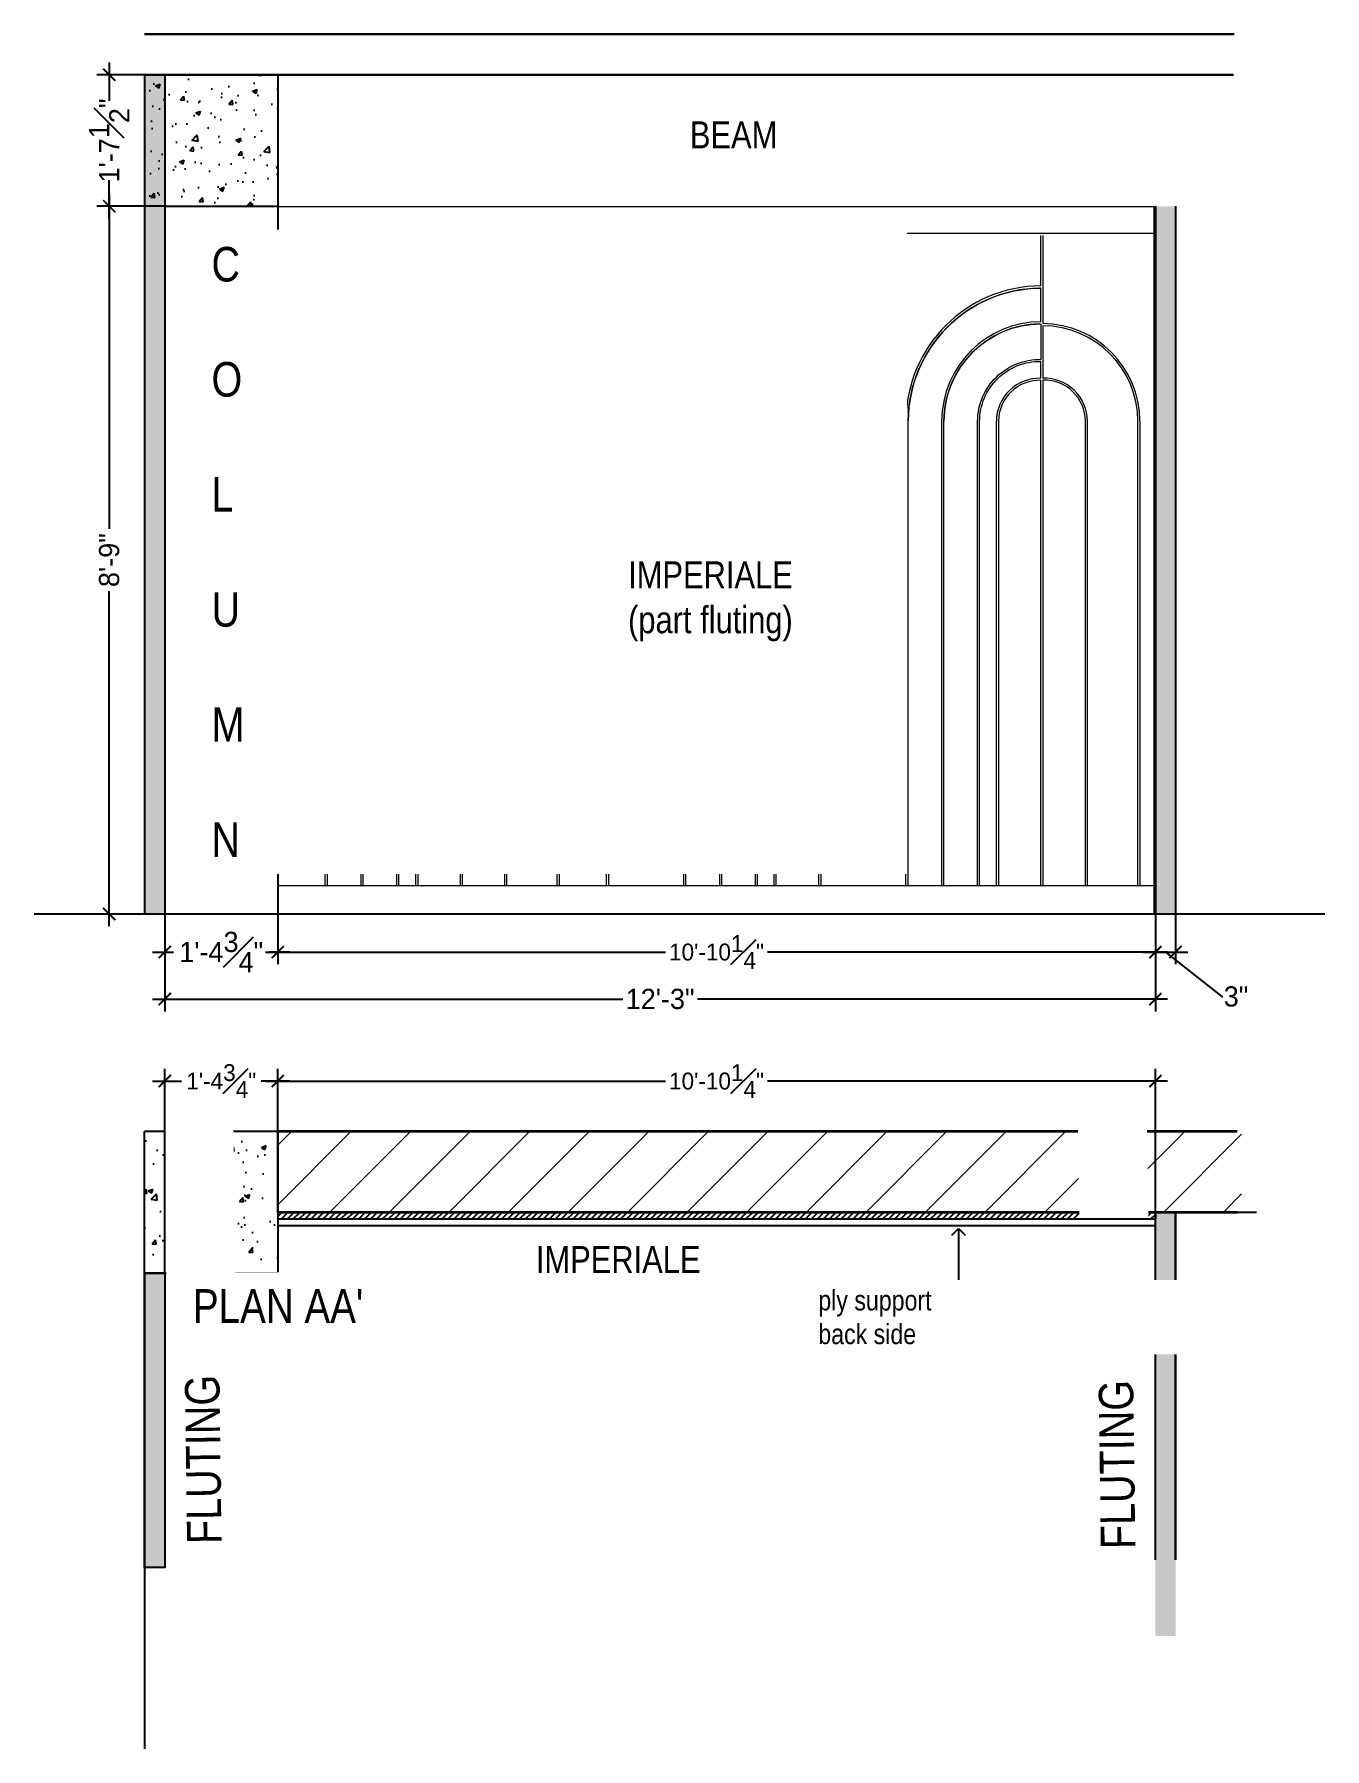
# Model space of a CAD drawing. Header units: inches. Extents: x -137722 to 81594, y -22256 to -1207.
# Drawn here: x -64793.3 to -64601.8, y -2205 to -1950.7 of the extents above; entities that cross this region are included whole.
import ezdxf

# ---------------------------------------------------------------- set-up
doc = ezdxf.new("R2010")
doc.units = ezdxf.units.IN
doc.header["$LTSCALE"] = 0.05
doc.header["$MEASUREMENT"] = 0
doc.header["$PDMODE"] = 3
doc.header["$PDSIZE"] = -4
doc.linetypes.add('DASHED2', pattern=[0.375, 0.25, -0.125])
doc.layers.get('Defpoints').update_dxf_attribs({"linetype": 'DASHED2'})
for name, color, linetype in [('00 floor', 7, 'Continuous'), ('beam', 7, 'Continuous'), ('Civil Dimension - Text', 7, 'Continuous'), ('slab', 7, 'Continuous'), ('text', 176, 'Continuous'), ('Vector Graphics', 7, 'Continuous')]:
    doc.layers.add(name, color=color, linetype=linetype)
doc.layers.add('FURNITURE', color=36, linetype='Continuous', lineweight=18)
doc.layers.add('WALL', color=7, linetype='Continuous', lineweight=35)
doc.styles.add('4MMOF3-8', font='ARIALN.TTF', dxfattribs={"height": 5.12})
doc.styles.add('9-128OF1-4', font='stylu.ttf')
doc.styles.add('ARIAL1', font='romans.shx', dxfattribs={"width": 0.85})
doc.dimstyles.new('DIM 1-4', dxfattribs={"dimtxt": 3.0792, "dimasz": 1.82, "dimexe": 1.82, "dimexo": 0, "dimgap": 0.09, "dimtad": 0, "dimzin": 0, "dimdsep": 46, "dimlunit": 4, "dimtxsty": '9-128OF1-4', "dimblk": 'ARCHTICK', "dimcen": 1.8125, "dimdle": 1.82, "dimclrd": 8, "dimclre": 8, "dimadec": 0, "dimazin": 0, "dimtfac": 1, "dimtofl": 0, "dimtmove": 0, "dimatfit": 3, "dimldrblk": 'OPEN90', "dimfxl": 1, "dimtolj": 1, "dimtzin": 0, "dimlwd": -1, "dimarcsym": 0})

# ---------------------------------------------------------------- blocks, each defined once
blk = doc.blocks.new('_ArchTick')
at = {"color": 0, "const_width": 0.15}
blk.add_lwpolyline([(-0.5, -0.5), (0.5, 0.5)], dxfattribs=at)
blk = doc.blocks.new('*D299')
at = {"layer": 'Civil Dimension - Text', "color": 8, "lineweight": -2, "ltscale": 50, "transparency": 16777216}
for p, q in [((-64773.91, -2081.19), (-64773.91, -2088.64)), ((-64757.16, -2081.19), (-64757.16, -2088.64))]:
    blk.add_line(p, q, dxfattribs=at)
at = {"layer": 'Civil Dimension - Text', "color": 8, "ltscale": 50, "transparency": 16777216}
for p, q in [((-64775.73, -2086.82), (-64772.62, -2086.82)), ((-64755.34, -2086.82), (-64758.45, -2086.82))]:
    blk.add_line(p, q, dxfattribs=at)
at = {"layer": 'Defpoints', "color": 0, "ltscale": 50, "transparency": 16777216}
for p in [(-64773.91, -2081.19), (-64757.16, -2081.19), (-64757.16, -2086.82)]:
    blk.add_point(p, dxfattribs=at)
at = {"layer": 'Civil Dimension - Text', "color": 8, "ltscale": 50, "transparency": 16777216, "xscale": 1.82, "yscale": 1.82, "zscale": 1.82, "rotation": 180}
blk.add_blockref('_ArchTick', (-64773.91, -2086.82), dxfattribs=at)
at = {"layer": 'Civil Dimension - Text', "color": 8, "ltscale": 50, "transparency": 16777216, "xscale": 1.82, "yscale": 1.82, "zscale": 1.82}
blk.add_blockref('_ArchTick', (-64757.16, -2086.82), dxfattribs=at)
at = {"layer": 'Civil Dimension - Text', "color": 0, "ltscale": 50, "transparency": 16777216, "insert": (-64765.54, -2086.82), "char_height": 3, "attachment_point": 5, "style": '9-128OF1-4'}
blk.add_mtext('\\A1;1\'-4{\\H1x;\\S3#4;}"', dxfattribs=at)
blk = doc.blocks.new('_Open90')
at = {"color": 0, "linetype": 'ByBlock', "lineweight": -2}
for p, q in [((0, 0), (-1, 0)), ((-0.5, 0.5), (0, 0)), ((0, 0), (-0.5, -0.5))]:
    blk.add_line(p, q, dxfattribs=at)
blk = doc.blocks.new('*D300')
at = {"layer": 'Civil Dimension - Text', "color": 8, "lineweight": -2, "ltscale": 50, "transparency": 16777216}
for p, q in [((-64757.16, -2081.19), (-64757.16, -2088.64)), ((-64626.91, -2081.19), (-64626.91, -2088.64))]:
    blk.add_line(p, q, dxfattribs=at)
at = {"layer": 'Civil Dimension - Text', "color": 8, "ltscale": 50, "transparency": 16777216}
for p, q in [((-64758.98, -2086.82), (-64699.59, -2086.82)), ((-64625.09, -2086.82), (-64684.49, -2086.82))]:
    blk.add_line(p, q, dxfattribs=at)
at = {"layer": 'Defpoints', "color": 0, "ltscale": 50, "transparency": 16777216}
for p in [(-64757.16, -2081.19), (-64626.91, -2081.19), (-64626.91, -2086.82)]:
    blk.add_point(p, dxfattribs=at)
at = {"layer": 'Civil Dimension - Text', "color": 8, "ltscale": 50, "transparency": 16777216, "xscale": 1.82, "yscale": 1.82, "zscale": 1.82, "rotation": 180}
blk.add_blockref('_ArchTick', (-64757.16, -2086.82), dxfattribs=at)
at = {"layer": 'Civil Dimension - Text', "color": 8, "ltscale": 50, "transparency": 16777216, "xscale": 1.82, "yscale": 1.82, "zscale": 1.82}
blk.add_blockref('_ArchTick', (-64626.91, -2086.82), dxfattribs=at)
at = {"layer": 'Civil Dimension - Text', "color": 0, "ltscale": 50, "transparency": 16777216, "insert": (-64692.04, -2086.82), "char_height": 2.5, "attachment_point": 5, "style": '9-128OF1-4'}
blk.add_mtext('\\A1;10\'-10{\\H1x;\\S1#4;}"', dxfattribs=at)
blk = doc.blocks.new('*D301')
at = {"layer": 'Civil Dimension - Text', "color": 8, "lineweight": -2, "ltscale": 50, "transparency": 16777216}
for p, q in [((-64626.91, -2081.19), (-64626.91, -2088.64)), ((-64623.91, -2081.19), (-64623.91, -2088.64))]:
    blk.add_line(p, q, dxfattribs=at)
at = {"layer": 'Civil Dimension - Text', "color": 8, "ltscale": 50, "transparency": 16777216}
for p, q in [((-64628.73, -2086.82), (-64622.09, -2086.82)), ((-64625.41, -2086.82), (-64617.07, -2093.43)), ((-64617.07, -2093.43), (-64616.89, -2093.43))]:
    blk.add_line(p, q, dxfattribs=at)
at = {"layer": 'Defpoints', "color": 0, "ltscale": 50, "transparency": 16777216}
for p in [(-64626.91, -2081.19), (-64623.91, -2081.19), (-64623.91, -2086.82)]:
    blk.add_point(p, dxfattribs=at)
at = {"layer": 'Civil Dimension - Text', "color": 8, "ltscale": 50, "transparency": 16777216, "xscale": 1.82, "yscale": 1.82, "zscale": 1.82, "rotation": 180}
blk.add_blockref('_ArchTick', (-64626.91, -2086.82), dxfattribs=at)
at = {"layer": 'Civil Dimension - Text', "color": 8, "ltscale": 50, "transparency": 16777216, "xscale": 1.82, "yscale": 1.82, "zscale": 1.82}
blk.add_blockref('_ArchTick', (-64623.91, -2086.82), dxfattribs=at)
at = {"layer": 'Civil Dimension - Text', "color": 0, "ltscale": 50, "transparency": 16777216, "insert": (-64614.94, -2093.43), "char_height": 3, "attachment_point": 5, "style": '9-128OF1-4'}
blk.add_mtext('\\A1;3"', dxfattribs=at)
blk = doc.blocks.new('*D302')
at = {"layer": 'Civil Dimension - Text', "color": 8, "lineweight": -2, "ltscale": 50, "transparency": 16777216}
for p, q in [((-64773.91, -2083.23), (-64773.91, -2095.62)), ((-64626.91, -2083.23), (-64626.91, -2095.62))]:
    blk.add_line(p, q, dxfattribs=at)
at = {"layer": 'Civil Dimension - Text', "color": 8, "ltscale": 50, "transparency": 16777216}
for p, q in [((-64775.73, -2093.8), (-64705.95, -2093.8)), ((-64625.09, -2093.8), (-64694.88, -2093.8))]:
    blk.add_line(p, q, dxfattribs=at)
at = {"layer": 'Defpoints', "color": 0, "ltscale": 50, "transparency": 16777216}
for p in [(-64773.91, -2083.23), (-64626.91, -2083.23), (-64626.91, -2093.8)]:
    blk.add_point(p, dxfattribs=at)
at = {"layer": 'Civil Dimension - Text', "color": 8, "ltscale": 50, "transparency": 16777216, "xscale": 1.82, "yscale": 1.82, "zscale": 1.82, "rotation": 180}
blk.add_blockref('_ArchTick', (-64773.91, -2093.8), dxfattribs=at)
at = {"layer": 'Civil Dimension - Text', "color": 8, "ltscale": 50, "transparency": 16777216, "xscale": 1.82, "yscale": 1.82, "zscale": 1.82}
blk.add_blockref('_ArchTick', (-64626.91, -2093.8), dxfattribs=at)
at = {"layer": 'Civil Dimension - Text', "color": 0, "ltscale": 50, "transparency": 16777216, "insert": (-64700.41, -2093.8), "char_height": 3, "attachment_point": 5, "style": '9-128OF1-4'}
blk.add_mtext('\\A1;12\'-3"', dxfattribs=at)
blk = doc.blocks.new('imperiale')
at = {"layer": 'FURNITURE', "color": 240, "lineweight": 18, "true_color": 0xed1f24}
for p, q in [((-64777.31, -3609.78), (-64647.27, -3609.78)), ((-64777.31, -3714.74), (-64777.31, -3609.78)), ((-64647.27, -3609.78), (-64647.27, -3714.74)), ((-64777.31, -3613.76), (-64647.27, -3613.76)), ((-64728.54, -3614.06), (-64777.31, -3614.06)), ((-64750.22, -3621.55), (-64750.22, -3614.06)), ((-64749.93, -3614.06), (-64749.93, -3710.49)), ((-64728.24, -3614.06), (-64696.72, -3614.06)), ((-64664.04, -3621.55), (-64664.04, -3614.06)), ((-64663.75, -3614.06), (-64663.75, -3627.16)), ((-64663.75, -3627.46), (-64663.75, -3635.26)), ((-64750.22, -3632.77), (-64750.22, -3635.27)), ((-64664.04, -3635.26), (-64664.04, -3632.76)), ((-64750.22, -3635.56), (-64750.22, -3710.49)), ((-64664.04, -3710.49), (-64664.04, -3635.56)), ((-64663.75, -3635.56), (-64663.75, -3710.49)), ((-64770.26, -3710.49), (-64770.26, -3641.57)), ((-64769.92, -3710.49), (-64769.92, -3641.57)), ((-64764.96, -3641.62), (-64764.96, -3710.49)), ((-64764.63, -3710.49), (-64764.63, -3641.62)), ((-64756.83, -3710.49), (-64756.83, -3641.62)), ((-64756.53, -3641.62), (-64756.53, -3710.49)), ((-64743.62, -3710.49), (-64743.62, -3641.62)), ((-64743.32, -3710.49), (-64743.32, -3641.62)), ((-64735.83, -3710.49), (-64735.83, -3641.62)), ((-64735.49, -3710.49), (-64735.49, -3641.62)), ((-64717.04, -3710.49), (-64717.04, -3641.57)), ((-64716.75, -3710.49), (-64716.75, -3641.57)), ((-64711.75, -3641.62), (-64711.75, -3710.49)), ((-64711.41, -3710.49), (-64711.41, -3641.62)), ((-64703.67, -3641.63), (-64703.67, -3710.49)), ((-64703.33, -3710.49), (-64703.33, -3641.63)), ((-64684.08, -3710.49), (-64684.08, -3641.57)), ((-64683.74, -3710.49), (-64683.74, -3641.57)), ((-64678.79, -3641.62), (-64678.79, -3710.49)), ((-64678.45, -3710.49), (-64678.45, -3641.62)), ((-64670.65, -3710.49), (-64670.65, -3641.62)), ((-64670.35, -3641.62), (-64670.35, -3710.49)), ((-64657.44, -3710.49), (-64657.44, -3641.62)), ((-64657.14, -3710.49), (-64657.14, -3641.62)), ((-64649.65, -3710.49), (-64649.65, -3641.62)), ((-64649.31, -3710.49), (-64649.31, -3641.62)), ((-64777.31, -3710.49), (-64647.27, -3710.49)), ((-64777.31, -3714.74), (-64647.27, -3714.74))]:
    blk.add_line(p, q, dxfattribs=at)
at = {"layer": 'FURNITURE', "color": 219, "lineweight": 18, "true_color": 0x642165}
for p, q in [((-64728.54, -3710.49), (-64728.54, -3614.06)), ((-64728.24, -3614.06), (-64728.24, -3710.49)), ((-64696.72, -3614.06), (-64696.72, -3710.49)), ((-64697.02, -3710.49), (-64697.02, -3635.56))]:
    blk.add_line(p, q, dxfattribs=at)
at = {"layer": 'FURNITURE', "color": 240, "lineweight": 18, "true_color": 0xed1f24}
for points in [[(-64750.22, -3626.88), (-64750.22, -3626.88), (-64750.22, -3621.89), (-64750.43, -3621.89, 0.40777), (-64769.92, -3641.56, -0.410988), (-64750.22, -3621.89)], [(-64664.04, -3626.88), (-64664.04, -3626.88), (-64664.04, -3621.89), (-64664.26, -3621.89, 0.40777), (-64683.74, -3641.56, -0.410988), (-64664.04, -3621.89)], [(-64750.43, -3627.18, 0.406624), (-64764.63, -3641.61, -0.410831), (-64750.22, -3627.18), (-64750.22, -3632.47)], [(-64664.26, -3627.18, 0.406624), (-64678.45, -3641.61, -0.410831), (-64664.04, -3627.18), (-64664.04, -3632.47)], [(-64759.62, -3710.5), (-64759.62, -3641.62, -0.418854), (-64750.22, -3632.47)], [(-64759.32, -3710.5), (-64759.32, -3641.62, -0.419041), (-64750.22, -3632.77)], [(-64706.42, -3710.5), (-64706.42, -3641.62, -0.418854), (-64697.02, -3632.47)], [(-64706.12, -3710.5), (-64706.12, -3641.62, -0.419041), (-64697.02, -3632.77)], [(-64673.44, -3710.5), (-64673.44, -3641.62, -0.418854), (-64664.04, -3632.47)], [(-64673.15, -3710.5), (-64673.15, -3641.62, -0.419041), (-64664.04, -3632.77)]]:
    blk.add_lwpolyline(points, format="xyb", dxfattribs=at)
for centre, radius, start, end in [((-64750.13, -3641.68), 20.13, 90.2714, 179.6594), ((-64696.93, -3641.68), 20.13, 90.2714, 179.6594), ((-64696.93, -3641.68), 19.88, 90.2714, 179.6594), ((-64663.95, -3641.68), 20.13, 90.2714, 179.6594), ((-64750.17, -3641.68), 14.8, 90.2053, 179.7363), ((-64750.03, -3641.66), 14.5, 0.2747, 89.5824), ((-64750.03, -3641.66), 14.2, 0.2747, 89.5736), ((-64696.97, -3641.68), 14.8, 90.2053, 179.7363), ((-64696.92, -3641.68), 14.5, 90.3824, 179.7198), ((-64663.99, -3641.68), 14.8, 90.2053, 179.7363), ((-64663.85, -3641.66), 14.5, 0.2747, 89.5824), ((-64663.85, -3641.66), 14.2, 0.2747, 89.5736), ((-64750.43, -3641.66), 6.4, 88.1271, 179.7499), ((-64750.43, -3641.66), 6.1, 88.036, 179.7468), ((-64749.74, -3641.66), 6.41, 0.412, 91.6086), ((-64749.74, -3641.66), 6.12, 0.423, 91.6865), ((-64697.23, -3641.66), 6.4, 88.1271, 179.7499), ((-64697.23, -3641.66), 6.1, 88.036, 179.7468), ((-64664.25, -3641.66), 6.4, 88.1271, 179.7499), ((-64664.25, -3641.66), 6.1, 88.036, 179.7468), ((-64663.56, -3641.66), 6.41, 0.412, 91.6086), ((-64663.56, -3641.66), 6.12, 0.423, 91.6865)]:
    blk.add_arc(centre, radius, start, end, dxfattribs=at)
at = {"layer": 'text', "ltscale": 50, "insert": (-64700.87, -3668.35), "char_height": 4, "width": 66.2811, "attachment_point": 6, "style": '4MMOF3-8', "bg_fill": 2}
blk.add_mtext('IMPERIALE\\P(part fluting)', dxfattribs=at)
blk = doc.blocks.new('*D298')
at = {"layer": 'Civil Dimension - Text', "color": 8, "ltscale": 50, "transparency": 16777216}
for p, q in [((-64782.17, -1974.37), (-64782.17, -2024.07)), ((-64782.17, -2083.01), (-64782.17, -2033.31))]:
    blk.add_line(p, q, dxfattribs=at)
at = {"layer": 'Civil Dimension - Text', "color": 8, "lineweight": -2, "ltscale": 50, "transparency": 16777216}
for p, q in [((-64773.91, -1976.19), (-64783.99, -1976.19)), ((-64768.33, -2081.19), (-64783.99, -2081.19))]:
    blk.add_line(p, q, dxfattribs=at)
at = {"layer": 'Defpoints', "color": 0, "ltscale": 50, "transparency": 16777216}
for p in [(-64773.91, -1976.19), (-64782.17, -2081.19), (-64768.33, -2081.19)]:
    blk.add_point(p, dxfattribs=at)
at = {"layer": 'Civil Dimension - Text', "color": 8, "ltscale": 50, "transparency": 16777216, "xscale": 1.82, "yscale": 1.82, "zscale": 1.82}
for p, rotation in [((-64782.17, -1976.19), 90), ((-64782.17, -2081.19), 270)]:
    blk.add_blockref('_ArchTick', p, dxfattribs=dict(at, rotation=rotation))
at = {"layer": 'Civil Dimension - Text', "color": 0, "ltscale": 50, "transparency": 16777216, "insert": (-64782.17, -2028.69), "char_height": 3, "attachment_point": 5, "rotation": 90, "style": '9-128OF1-4'}
blk.add_mtext('\\A1;8\'-9"', dxfattribs=at)
blk = doc.blocks.new('*D297')
at = {"layer": 'Civil Dimension - Text', "color": 8, "ltscale": 50, "transparency": 16777216}
for p, q in [((-64782.17, -1954.87), (-64782.17, -1960.57)), ((-64782.17, -1978.01), (-64782.17, -1972.31))]:
    blk.add_line(p, q, dxfattribs=at)
at = {"layer": 'Civil Dimension - Text', "color": 8, "lineweight": -2, "ltscale": 50, "transparency": 16777216}
for p, q in [((-64767.05, -1956.69), (-64783.99, -1956.69)), ((-64773.91, -1976.19), (-64783.99, -1976.19))]:
    blk.add_line(p, q, dxfattribs=at)
at = {"layer": 'Defpoints', "color": 0, "ltscale": 50, "transparency": 16777216}
for p in [(-64782.17, -1956.69), (-64767.05, -1956.69), (-64773.91, -1976.19)]:
    blk.add_point(p, dxfattribs=at)
at = {"layer": 'Civil Dimension - Text', "color": 8, "ltscale": 50, "transparency": 16777216, "xscale": 1.82, "yscale": 1.82, "zscale": 1.82}
for p, rotation in [((-64782.17, -1956.69), 90), ((-64782.17, -1976.19), 270)]:
    blk.add_blockref('_ArchTick', p, dxfattribs=dict(at, rotation=rotation))
at = {"layer": 'Civil Dimension - Text', "color": 0, "ltscale": 50, "transparency": 16777216, "insert": (-64782.17, -1966.44), "char_height": 3, "attachment_point": 5, "rotation": 90, "style": '9-128OF1-4'}
blk.add_mtext('\\A1;1\'-7{\\H1x;\\S1#2;}"', dxfattribs=at)
blk = doc.blocks.new('*D303')
at = {"layer": 'Civil Dimension - Text', "color": 8, "lineweight": -2, "ltscale": 50, "transparency": 16777216}
for p, q in [((-64757.16, -2125.45), (-64757.16, -2104.14)), ((-64626.91, -2125.45), (-64626.91, -2104.14))]:
    blk.add_line(p, q, dxfattribs=at)
at = {"layer": 'Civil Dimension - Text', "color": 8, "ltscale": 50, "transparency": 16777216}
for p, q in [((-64758.98, -2105.96), (-64699.59, -2105.96)), ((-64625.09, -2105.96), (-64684.49, -2105.96))]:
    blk.add_line(p, q, dxfattribs=at)
at = {"layer": 'Defpoints', "color": 0, "ltscale": 50, "transparency": 16777216}
for p in [(-64626.91, -2105.96), (-64757.16, -2125.45), (-64626.91, -2125.45)]:
    blk.add_point(p, dxfattribs=at)
at = {"layer": 'Civil Dimension - Text', "color": 8, "ltscale": 50, "transparency": 16777216, "xscale": 1.82, "yscale": 1.82, "zscale": 1.82, "rotation": 180}
blk.add_blockref('_ArchTick', (-64757.16, -2105.96), dxfattribs=at)
at = {"layer": 'Civil Dimension - Text', "color": 8, "ltscale": 50, "transparency": 16777216, "xscale": 1.82, "yscale": 1.82, "zscale": 1.82}
blk.add_blockref('_ArchTick', (-64626.91, -2105.96), dxfattribs=at)
at = {"layer": 'Civil Dimension - Text', "color": 0, "ltscale": 50, "transparency": 16777216, "insert": (-64692.04, -2105.96), "char_height": 2.5, "attachment_point": 5, "style": '9-128OF1-4'}
blk.add_mtext('\\A1;10\'-10{\\H1x;\\S1#4;}"', dxfattribs=at)
blk = doc.blocks.new('*D304')
at = {"layer": 'Civil Dimension - Text', "color": 8, "lineweight": -2, "ltscale": 50, "transparency": 16777216}
for p, q in [((-64773.91, -2134.45), (-64773.91, -2104.14)), ((-64757.16, -2125.45), (-64757.16, -2104.14))]:
    blk.add_line(p, q, dxfattribs=at)
at = {"layer": 'Civil Dimension - Text', "color": 8, "ltscale": 50, "transparency": 16777216}
for p, q in [((-64775.73, -2105.96), (-64771.46, -2105.96)), ((-64755.34, -2105.96), (-64759.62, -2105.96))]:
    blk.add_line(p, q, dxfattribs=at)
at = {"layer": 'Defpoints', "color": 0, "ltscale": 50, "transparency": 16777216}
for p in [(-64773.91, -2105.96), (-64757.16, -2125.45), (-64773.91, -2134.45)]:
    blk.add_point(p, dxfattribs=at)
at = {"layer": 'Civil Dimension - Text', "color": 8, "ltscale": 50, "transparency": 16777216, "xscale": 1.82, "yscale": 1.82, "zscale": 1.82, "rotation": 180}
blk.add_blockref('_ArchTick', (-64773.91, -2105.96), dxfattribs=at)
at = {"layer": 'Civil Dimension - Text', "color": 8, "ltscale": 50, "transparency": 16777216, "xscale": 1.82, "yscale": 1.82, "zscale": 1.82}
blk.add_blockref('_ArchTick', (-64757.16, -2105.96), dxfattribs=at)
at = {"layer": 'Civil Dimension - Text', "color": 0, "ltscale": 50, "transparency": 16777216, "insert": (-64765.54, -2105.96), "char_height": 2.5, "attachment_point": 5, "style": '9-128OF1-4'}
blk.add_mtext('\\A1;1\'-4{\\H1x;\\S3#4;}"', dxfattribs=at)

msp = doc.modelspace()

# ---------------------------------------------------------------- hatches: boundary and pattern name
at = {"ltscale": 50}
h = msp.add_hatch(dxfattribs=at)
h.set_pattern_fill('ANSI31', color=256, scale=5)
h.paths.add_polyline_path([(-64626.9125, -2125.4467), (-64757.1625, -2125.4467), (-64757.1625, -2126.4467), (-64626.9125, -2126.4467)])
at = {"layer": '00 floor'}
h = msp.add_hatch(color=45, dxfattribs=at)
h.dxf.hatch_style = 1
h.paths.add_polyline_path([(-64773.9125, -2134.4467), (-64776.9125, -2134.4467), (-64776.9125, -2178.1395), (-64773.9125, -2178.1395)])
at = {"layer": 'Civil Dimension - Text', "ltscale": 50, "true_color": 0xb3691e}
h = msp.add_hatch(color=32, dxfattribs=at)
h.dxf.hatch_style = 1
h.paths.add_polyline_path([(-64773.9141, -1956.6898), (-64776.9141, -1956.6898), (-64776.9141, -2081.1749), (-64773.9141, -2081.1749)])
at = {"layer": 'Civil Dimension - Text', "ltscale": 50, "true_color": 0x939598}
h = msp.add_hatch(dxfattribs=at)
h.set_pattern_fill('AR-CONC', color=252)
h.set_pattern_definition([(50, (-196, 1300.172), (7.1726018, -0.62752135), [0.75, -8.25]), (355, (-196, 1300.172), (-1.3875133, 7.5219213), [0.6, -6.6]), (100.451444, (-195.402, 1300.12), (5.7850885, 6.8943999), [0.6374019, -7.0114211]), (46.1842, (-196, 1302.172), (10.6724133, -1.6551928), [1.125, -12.375]), (96.635635, (-195.111, 1302.034), (9.3466195, 9.741186), [0.9561034, -10.5171376]), (351.184164, (-196, 1302.172), (9.3466195, 9.741186), [0.9, -9.9]), (21, (-195, 1301.672), (5.9690705, -4.0261889), [0.75, -8.25]), (326, (-195, 1301.672), (2.4331533, 7.25150045), [0.6, -6.6]), (71.451445, (-194.5026, 1301.3365), (8.4022238, 3.2253115), [0.6374019, -7.0114211]), (37.5, (-196, 1300.172), (0.12159855, 3.32893854), [0, -6.52, 0, -6.7, 0, -6.625]), (7.5, (-196, 1300.172), (2.63069537, 3.94411712), [0, -3.82, 0, -6.37, 0, -2.525]), (327.5, (-198.23, 1300.172), (5.33822436, -0.22554872), [0, -2.5, 0, -7.8, 0, -10.35]), (317.5, (-199.23, 1300.172), (5.8318617, 1.00104982), [0, -3.25, 0, -5.18, 0, -7.35])])
h.paths.add_polyline_path([(-64757.1625, -1956.6898), (-64776.6625, -1956.6898), (-64776.6625, -1976.1898), (-64757.1625, -1976.1898)])
at = {"layer": 'Civil Dimension - Text', "ltscale": 50, "true_color": 0xb3691e}
h = msp.add_hatch(color=32, dxfattribs=at)
h.dxf.hatch_style = 1
h.paths.add_polyline_path([(-64623.9125, -1976.1898), (-64626.9125, -1976.1898), (-64626.9125, -2081.1898), (-64623.9125, -2081.1898)])
at = {"layer": 'Civil Dimension - Text', "ltscale": 50, "true_color": 0x939598}
h = msp.add_hatch(dxfattribs=at)
h.set_pattern_fill('AR-CONC', color=252)
h.set_pattern_definition([(50, (796.1207, 1391.172), (7.1726018, -0.62752135), [0.75, -8.25]), (355, (796.121, 1391.172), (-1.3875133, 7.5219213), [0.6, -6.6]), (100.451444, (796.7184, 1391.12), (5.7850885, 6.8943999), [0.6374019, -7.0114211]), (46.1842, (796.121, 1393.172), (10.6724133, -1.6551928), [1.125, -12.375]), (96.635635, (797.01, 1393.034), (9.3466195, 9.741186), [0.9561034, -10.5171376]), (351.184164, (796.121, 1393.172), (9.3466195, 9.741186), [0.9, -9.9]), (21, (797.1207, 1392.672), (5.9690705, -4.0261889), [0.75, -8.25]), (326, (797.121, 1392.672), (2.4331533, 7.25150045), [0.6, -6.6]), (71.451445, (797.618, 1392.3365), (8.4022238, 3.2253115), [0.6374019, -7.0114211]), (37.5, (796.1207, 1391.172), (0.12159855, 3.32893854), [0, -6.52, 0, -6.7, 0, -6.625]), (7.5, (796.1207, 1391.172), (2.63069537, 3.94411712), [0, -3.82, 0, -6.37, 0, -2.525]), (327.5, (793.8907, 1391.172), (5.33822436, -0.22554872), [0, -2.5, 0, -7.8, 0, -10.35]), (317.5, (792.8907, 1391.172), (5.8318617, 1.00104982), [0, -3.25, 0, -5.18, 0, -7.35])])
h.paths.add_polyline_path([(-64757.1625, -2113.4467), (-64776.9125, -2113.4467), (-64776.9125, -2132.6967), (-64757.1625, -2132.6967)])
at = {"layer": 'Civil Dimension - Text', "ltscale": 50, "true_color": 0xb3691e}
h = msp.add_hatch(color=32, dxfattribs=at)
h.dxf.hatch_style = 1
h.paths.add_polyline_path([(-64623.9125, -2125.4467), (-64626.9125, -2125.4467), (-64626.9125, -2188.2789), (-64623.9125, -2188.2789)])
at = {"layer": 'FURNITURE', "ltscale": 50}
h = msp.add_hatch(dxfattribs=at)
h.set_pattern_fill('ANSI31', color=256, scale=50)
h.set_pattern_definition([(45, (0, 1300.172), (-4.4194174, 4.4194174), [])])
h.paths.add_polyline_path([(-64614.1254, -2113.4467), (-64757.1625, -2113.4467), (-64757.1625, -2125.4467), (-64614.1254, -2125.4467)])

# ---------------------------------------------------------------- linework, layer by layer
at = {"layer": '00 floor'}
for p, q in [((-64626.9125, -2176.9966), (-64626.9125, -2125.4467)), ((-64623.9125, -2176.9966), (-64623.9125, -2125.4467)), ((-64611.9125, -2125.4467), (-64623.9125, -2125.4467))]:
    msp.add_line(p, q, dxfattribs=at)
msp.add_lwpolyline([(-64773.9125, -2134.4467), (-64773.9125, -2178.1395), (-64776.9125, -2178.1395), (-64776.9125, -2134.4467)], close=True, dxfattribs=at)
at = {"layer": 'beam', "color": 253, "ltscale": 15}
msp.add_line((-64776.9125, -2134.4467), (-64776.9125, -2204.9988), dxfattribs=at)
at = {"layer": 'Civil Dimension - Text', "ltscale": 50}
for p, q in [((-64776.9125, -1956.6898), (-64776.9125, -2081.1898)), ((-64773.9125, -1956.6898), (-64773.9125, -2081.1898)), ((-64757.1625, -1956.6898), (-64757.1625, -2081.1898)), ((-64626.9125, -1976.1898), (-64626.9125, -2081.1898)), ((-64623.9108, -1976.1898), (-64623.9108, -2081.1898)), ((-64623.9125, -2125.4467), (-64623.9125, -2176.9966))]:
    msp.add_line(p, q, dxfattribs=at)
at = {"layer": 'slab', "lineweight": 30, "ltscale": 50}
for p, q in [((-64776.9125, -1950.6898), (-64615.1977, -1950.6898)), ((-64776.9125, -1956.6898), (-64615.3293, -1956.6898))]:
    msp.add_line(p, q, dxfattribs=at)
at = {"layer": 'Vector Graphics', "color": 1, "linetype": 'Continuous', "ltscale": 3}
for p, q in [((-64776.9125, -2134.4467), (-64776.9125, -2113.4467)), ((-64757.1625, -2113.4467), (-64776.9125, -2113.4467)), ((-64757.1625, -2113.4467), (-64757.1625, -2134.4467)), ((-64757.1625, -2134.4467), (-64776.9125, -2134.4467))]:
    msp.add_line(p, q, dxfattribs=at)
at = {"layer": 'Vector Graphics', "linetype": 'Continuous', "ltscale": 3}
msp.add_line((-64776.9125, -2134.4467), (-64776.9125, -2176.1395), dxfattribs=at)
at = {"layer": 'WALL'}
for p, q in [((-64614.7513, -2113.4467), (-64757.1625, -2113.4467)), ((-64614.7513, -2125.4467), (-64757.1625, -2125.4467))]:
    msp.add_line(p, q, dxfattribs=at)

# ---------------------------------------------------------------- texts
at = {"layer": 'text', "ltscale": 50, "char_height": 4, "width": 66.281096, "attachment_point": 4, "style": '4MMOF3-8', "bg_fill": 2}
for s, insert in [('BEAM', (-64695.9926, -1965.6071)), ('IMPERIALE', (-64718.8576, -2132.4358))]:
    msp.add_mtext(s, dxfattribs=dict(at, insert=insert))

# ---------------------------------------------------------------- dimensions: what is measured, and where the dimension line sits
at = {"layer": 'Civil Dimension - Text', "ltscale": 50}
for base, p2, picture, middle in [((-64782.1683, -1956.6898), (-64767.0452, -1956.6898), '*D297', (-64782.1683, -1966.4398)), ((-64782.1683, -2081.1898), (-64768.3279, -2081.1898), '*D298', (-64782.1683, -2028.6898))]:
    dim = msp.add_linear_dim(base=base, p1=(-64773.9125, -1976.1898), p2=p2, angle=90, dimstyle='DIM 1-4', override={"dimtxt": 3, "dimdec": 3, "dimtdec": 3, "dimtmove": 1, "dimfxl": 0, "dimfrac": 1, "dimarcsym": 1}, dxfattribs=at)
    dim.commit()
    dim.dimension.update_dxf_attribs({"geometry": picture, "text_midpoint": middle})
for base, p1, p2, override, picture, middle in [((-64757.1625, -2086.8179), (-64773.9125, -2081.1898), (-64757.1625, -2081.1898), {"dimtxt": 3, "dimdec": 3, "dimtdec": 3, "dimtmove": 1, "dimfxl": 0, "dimfrac": 1, "dimarcsym": 1}, '*D299', (-64765.5375, -2086.8179)), ((-64626.9125, -2086.8179), (-64757.1625, -2081.1898), (-64626.9125, -2081.1898), {"dimtxt": 2.5, "dimdec": 3, "dimtdec": 3, "dimtmove": 1, "dimfxl": 0, "dimfrac": 1, "dimarcsym": 1}, '*D300', (-64692.0375, -2086.8179)), ((-64626.9125, -2093.8013), (-64773.9125, -2083.2287), (-64626.9125, -2083.2287), {"dimtxt": 3, "dimdec": 3, "dimtdec": 3, "dimtmove": 1, "dimfxl": 0, "dimfrac": 1, "dimarcsym": 1}, '*D302', (-64700.4125, -2093.8013))]:
    dim = msp.add_linear_dim(base=base, p1=p1, p2=p2, dimstyle='DIM 1-4', override=override, dxfattribs=at)
    dim.commit()
    dim.dimension.update_dxf_attribs({"geometry": picture, "text_midpoint": middle})
dim = msp.add_linear_dim(base=(-64623.9108, -2086.8179), p1=(-64626.9125, -2081.1898), p2=(-64623.9108, -2081.1898), dimstyle='DIM 1-4', override={"dimtxt": 3, "dimdec": 3, "dimtdec": 3, "dimtmove": 1, "dimfxl": 0, "dimfrac": 1, "dimarcsym": 1}, dxfattribs=at)
dim.commit()
dim.dimension.update_dxf_attribs({"geometry": '*D301', "text_midpoint": (-64616.8012, -2093.4343), "dimtype": 160})

# ---------------------------------------------------------------- next in the draw order: block references
at = {"layer": 'FURNITURE'}
msp.add_blockref('imperiale', (20.1491, 1633.5469), dxfattribs=at)

# ---------------------------------------------------------------- next in the draw order: texts
at = {"layer": 'text', "ltscale": 50, "insert": (-64632.4048, -2175.3879), "char_height": 5.12, "width": 66.281096, "attachment_point": 4, "rotation": 90.748841, "style": '4MMOF3-8', "bg_fill": 2}
msp.add_mtext('FLUTING ', dxfattribs=at)
at = {"layer": 'text', "ltscale": 50, "insert": (-64769.7466, -2139.3311), "char_height": 5, "width": 66.281096, "attachment_point": 4, "style": '4MMOF3-8', "bg_fill": 2}
msp.add_mtext("PLAN AA'", dxfattribs=at)

# ---------------------------------------------------------------- next in the draw order: leaders
at = {"layer": 'Civil Dimension - Text', "ltscale": 50}
msp.add_leader([(-64656.1147, -2127.814), (-64656.1147, -2141.1347), (-64664.9471, -2141.1347)], dimstyle='DIM 1-4', override={"dimtxt": 75, "dimasz": 2, "dimdec": 1, "dimlunit": 2, "dimtxsty": 'ARIAL1', "dimclrt": 256, "dimtdec": 1, "dimfxl": 0, "dimarcsym": 1}, dxfattribs=at)

# ---------------------------------------------------------------- next in the draw order: linework, layer by layer
at = {"ltscale": 50}
for p, q in [((-64757.1625, -1976.2292), (-64773.9125, -1976.2292)), ((-64601.7775, -2081.1898), (-64793.2909, -2081.1898)), ((-64626.9125, -2125.4467), (-64626.9125, -2126.4467)), ((-64626.9125, -2126.4467), (-64757.1625, -2126.4467)), ((-64626.9125, -2127.4467), (-64757.1625, -2127.4467))]:
    msp.add_line(p, q, dxfattribs=at)

# ---------------------------------------------------------------- next in the draw order: texts
at = {"layer": 'text', "ltscale": 50, "attachment_point": 4, "style": '4MMOF3-8', "bg_fill": 2}
for s, insert, char_height, width in [('C\\P\\PO\\P\\PL\\P\\PU\\P\\PM\\P\\PN', (-64766.9884, -2027.4708), 5.12, 100.677375), ('\\pt6;ply support\\Pback side', (-64676.9346, -2141.0093), 3, 66.281096)]:
    msp.add_mtext(s, dxfattribs=dict(at, insert=insert, char_height=char_height, width=width))
at = {"layer": 'text', "ltscale": 50, "insert": (-64768.0169, -2174.6358), "char_height": 5.12, "width": 66.281096, "attachment_point": 4, "rotation": 90.748841, "style": '4MMOF3-8', "bg_fill": 2}
msp.add_mtext('FLUTING ', dxfattribs=at)

# ---------------------------------------------------------------- next in the draw order: dimensions: what is measured, and where the dimension line sits
at = {"layer": 'Civil Dimension - Text', "ltscale": 50}
dim = msp.add_linear_dim(base=(-64626.9125, -2105.956), p1=(-64757.1625, -2125.4467), p2=(-64626.9125, -2125.4467), dimstyle='DIM 1-4', override={"dimtxt": 2.5, "dimdec": 3, "dimtdec": 3, "dimtmove": 1, "dimfxl": 0, "dimfrac": 1, "dimarcsym": 1}, dxfattribs=at)
dim.commit()
dim.dimension.update_dxf_attribs({"geometry": '*D303', "text_midpoint": (-64692.0375, -2105.956)})

# ---------------------------------------------------------------- next in the draw order: dimensions: what is measured, and where the dimension line sits
dim = msp.add_linear_dim(base=(-64773.9125, -2105.956), p1=(-64757.1625, -2125.4467), p2=(-64773.9125, -2134.4467), dimstyle='DIM 1-4', override={"dimtxt": 2.5, "dimdec": 3, "dimtdec": 3, "dimtmove": 1, "dimfxl": 0, "dimfrac": 1, "dimarcsym": 1}, dxfattribs=at)
dim.commit()
dim.dimension.update_dxf_attribs({"geometry": '*D304', "text_midpoint": (-64765.5375, -2105.956)})

doc.saveas('drawing.dxf')
